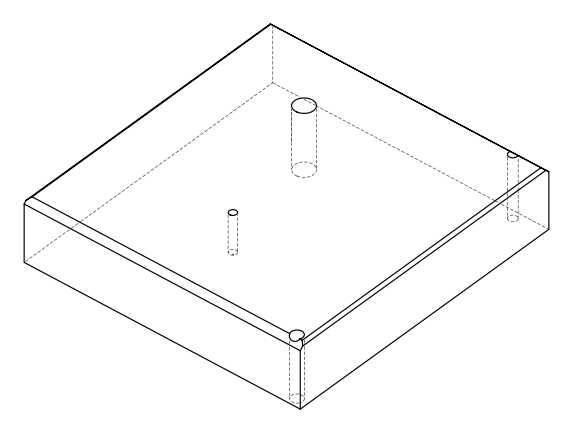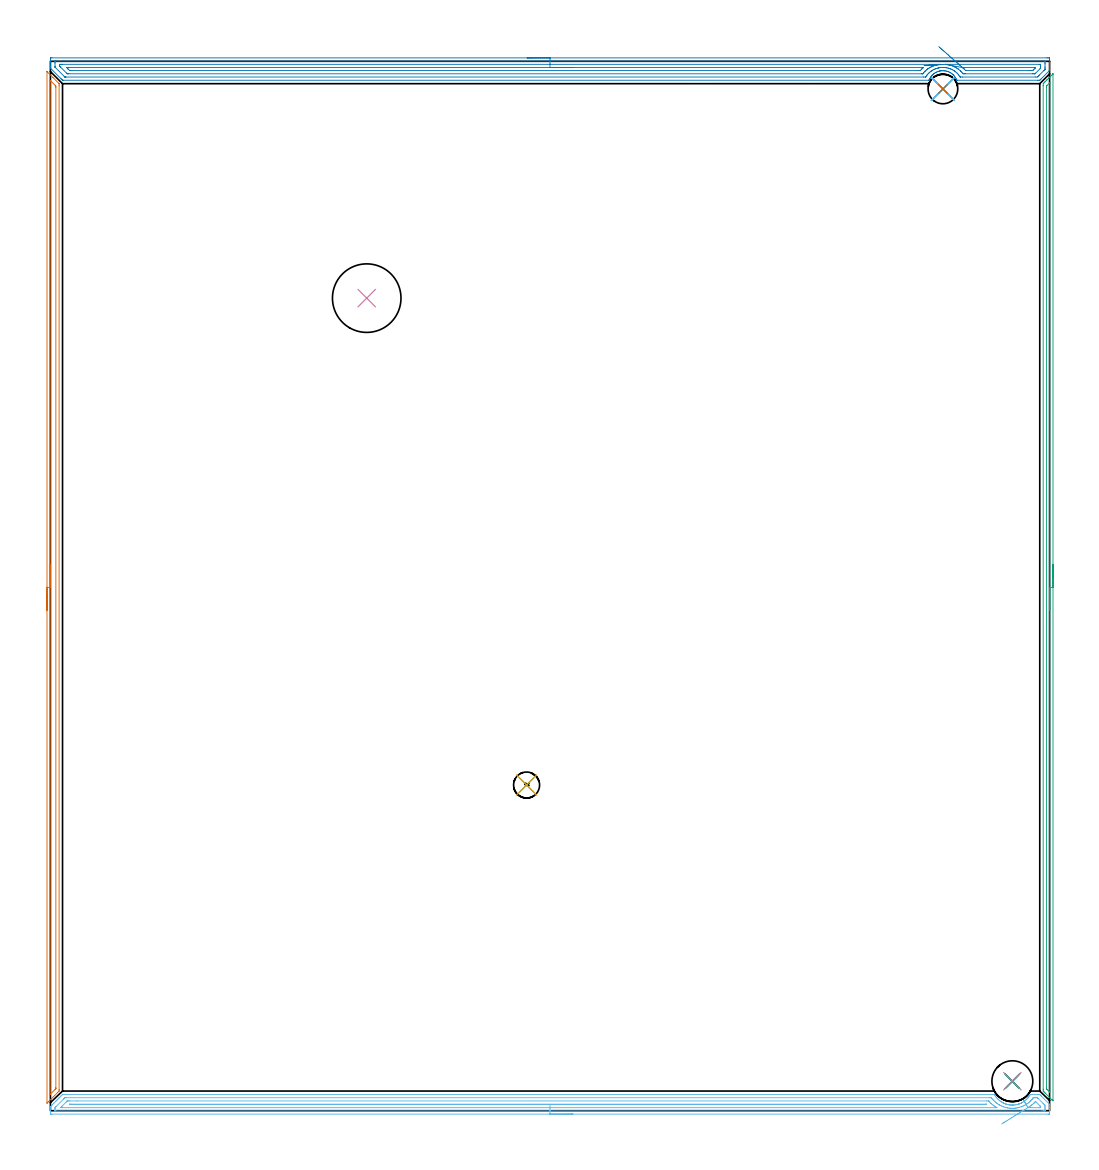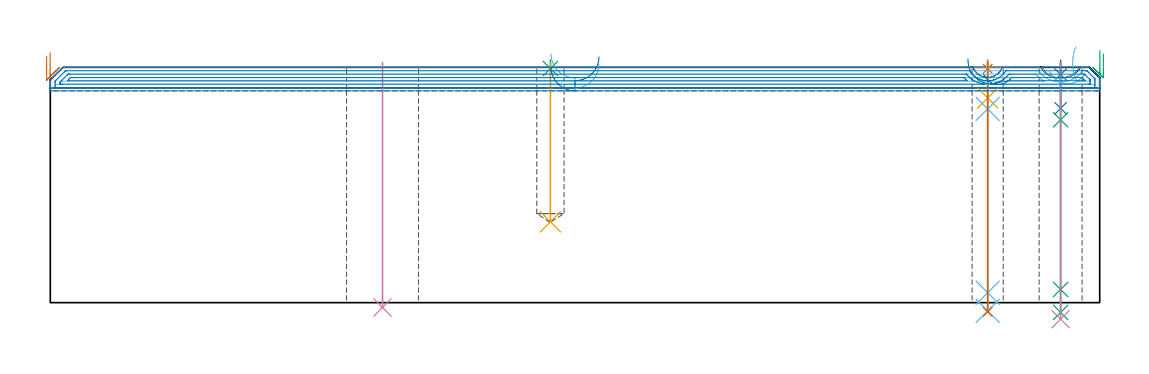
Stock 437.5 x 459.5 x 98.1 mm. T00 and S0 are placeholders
(PLAN: 15 operations, 9 tool changes, 45.6 min)
(1 SPOT_DRILL | STEP1HOLE_1 | NXT0321_9005460120000 | 0.03 min | 5 mm3)
(2 SPOT_DRILL_1 | STEP1HOLE_2 | NXT0321_9005460120000 | 0.05 min | 181 mm3)
(3 SPOT_DRILL_2 | STEP1POCKET | NXT0321_9005460120000 | 0.03 min | 2 mm3)
(4 INDEXABLE_INSERT_DRILL_THROUGH_HOLE_FROM_SOLID | STEP1HOLE | NXT0302_031 | 0.41 min | 69276 mm3)
(5 DRILL_BLIND_HOLE_INTO_CENTER | STEP1HOLE_1 | NXT0301_056 | 0.06 min | 661 mm3)
(6 GUN_DRILL_THROUGH_HOLE | STEP1HOLE_1 | UGT0307_005 | 0.48 min | 4634 mm3)
(7 DRILL_TO_ENLARGE_THROUGH_HOLE | STEP1HOLE_1 | NXT0301_101 | 0.42 min | 7674 mm3)
(8 DRILL_BLIND_HOLE_INTO_CENTER_1 | STEP1HOLE_2 | UGT0301_225 | 0.08 min | 1340 mm3)
(9 GUN_DRILL_THROUGH_HOLE_1 | STEP1HOLE_2 | UGT0307_008 | 0.52 min | 7876 mm3)
(10 DRILL_TO_ENLARGE_THROUGH_HOLE_1 | STEP1HOLE_2 | UGT0301_249 | 0.43 min | 15237 mm3)
(11 DRILL_BLIND_HOLE_INTO_CENTER_2 | STEP1POCKET | UGT0301_225 | 0.27 min | 6315 mm3)
(12 AREA_MILL | FG_CHAMFER_SURFACE | UGT0205_001 | 14 min | 16083 mm3)
(13 AREA_MILL_1 | FG_CHAMFER_SURFACE_1 | UGT0205_001 | 7.34 min | 6340 mm3)
(14 AREA_MILL_2 | FG_CHAMFER_SURFACE_2 | UGT0205_001 | 14.22 min | 20887 mm3)
(15 AREA_MILL_3 | FG_CHAMFER_SURFACE_3 | UGT0205_001 | 7.3 min | 4062 mm3)
(TOOL NXT0321_9005460120000 | NC Spot Drill, 142deg, 12mm, Carbide, Uncoated | D12 PA142 FL30 Z2)
(TOOL NXT0302_031 | Index. Insert Drill 30mm [880-D3000L32-05] | D30 PA176 FL150 Z2)
(TOOL NXT0301_056 | Carbide Drill 8.5mm [860.1-0850-026A1-MM 2214] | D8.5 PA140 FL47 Z2)
(TOOL UGT0307_005 | Gun Drill 8.3 mm | D8.3 PA130 FL24 Z1)
(TOOL NXT0301_101 | Carbide Drill 13mm [860.1-1300-104A1-MM 2214] | D13 PA140 FL123 Z2)
(TOOL UGT0301_225 | Twist Drill 11.4 mm | D11.4 PA118 FL92 Z2)
(TOOL UGT0307_008 | Gun Drill 11 mm | D11 PA130 FL24 Z1)
(TOOL UGT0301_249 | Twist Drill 17.9 mm | D17.9 PA118 FL130 Z2)
(TOOL UGT0205_001 | Chamfer Mill 20 x 3 x 45 deg. | D20 FL50 Z2)
(OP 1 SPOT_DRILL)
G17 G21 G94 G90
T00 M6
G54
G17 G0 G90 X390.8 Y447.4 S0 M3
G43 Z108.1 H0
G94 G81 G98 Z97.54 F250. R101.1
G80
M5
M2
(OP 2 SPOT_DRILL_1)
G17 G21 G94 G90
T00 M6
G54
G17 G0 G90 X421.2 Y12.9 S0 M3
G43 Z108.1 H0
G94 G81 G98 Z95.1 F250. R101.1
G80
M5
M2
(OP 3 SPOT_DRILL_2)
G17 G21 G94 G90
T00 M6
G54
G17 G0 G90 X208.5 Y142.6 S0 M3
G43 Z108.1 H0
G94 G81 G98 Z97.609 F250. R101.1
G80
M5
M2
(OP 4 INDEXABLE_INSERT_DRILL_THROUGH_HOLE_FROM_SOLID)
G17 G21 G94 G90
T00 M6
G54
G17 G0 G90 X138.5 Y355.8 S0 M3
G43 Z108.1 H1
G94 G81 G98 Z-2.024 F250. R100.1
G80
M5
M2
(OP 5 DRILL_BLIND_HOLE_INTO_CENTER)
G17 G21 G94 G90
T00 M6
G54
G17 G0 G90 X390.8 Y447.4 S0 M3
G43 Z108.1 H1
G94 G81 G98 Z85.35 F250. R100.1
G80
M5
M2
(OP 6 GUN_DRILL_THROUGH_HOLE)
G17 G21 G94 G90
T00 M6
G54
G17 G0 G90 X390.8 Y447.4 M8
G43 Z108.1 H0
Z95.148
S716 M3
G94 G1 Z80.775 F125. M26
G4 X.084
Z4.15 F250.
G4 X.084
Z-3.435 F125.
G4 X.084
M5
M9
G0 Z95.148
Z108.1
M2
(OP 7 DRILL_TO_ENLARGE_THROUGH_HOLE)
G17 G21 G94 G90
T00 M6
G54
G17 G0 G90 X390.8 Y447.4 S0 M3
G43 Z108.1 H1
G94 G73 G98 Z-3.866 F250. Q12.746 R100.1
G80
M5
M2
(OP 8 DRILL_BLIND_HOLE_INTO_CENTER_1)
G17 G21 G94 G90
T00 M6
G54
G17 G0 G90 X421.2 Y12.9 S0 M3
G43 Z108.1 H0
G94 G81 G98 Z81. F250. R100.1
G80
M5
M2
(OP 9 GUN_DRILL_THROUGH_HOLE_1)
G17 G21 G94 G90
T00 M6
G54
G17 G0 G90 X421.2 Y12.9 M8
G43 Z108.1 H0
Z95.716
S716 M3
G94 G1 Z76.24 F125. M26
G4 X.084
Z5.5 F250.
G4 X.084
Z-4.065 F125.
G4 X.084
M5
M9
G0 Z95.716
Z108.1
M2
(OP 10 DRILL_TO_ENLARGE_THROUGH_HOLE_1)
G17 G21 G94 G90
T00 M6
G54
G17 G0 G90 X421.2 Y12.9 S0 M3
G43 Z108.1 H0
G94 G73 G98 Z-6.878 F250. Q17.496 R100.1
G80
M5
M2
(OP 11 DRILL_BLIND_HOLE_INTO_CENTER_2)
G17 G21 G94 G90
T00 M6
G54
G17 G0 G90 X208.5 Y142.6 S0 M3
G43 Z108.1 H0
G94 G81 G98 Z33.7 F250. R100.1
G80
M5
M2
(OP 12 AREA_MILL)
G17 G21 G94 G90
T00 M6
G54
G17 G0 G90 X228.75 Y-1.5 S1061 M3
G43 Z108.1 H0
Z99.5
G94 G1 X228.712 Z98.628 F250.
X228.598 Z97.764
X228.409 Z96.912
X228.147 Z96.08
X227.813 Z95.274
X227.41 Z94.5
X226.942 Z93.764
X226.41 Z93.072
X225.821 Z92.429
X225.178 Z91.84
X224.486 Z91.309
X223.75 Z90.84
X222.976 Z90.437
X222.17 Z90.103
X221.338 Z89.841
X220.486 Z89.652
X219.622 Z89.538
X218.75 Z89.5
X0.626
X0.26 Y-1.496 Z89.501
X0.01 Y-1.492 Z89.503
X0. Y-1.138 Z89.857
Y-0.614 Z90.383
Y-0.263 Z90.733
Y0.261 Z91.257
Y0.612 Z91.607
Y1.398 Z92.397
Y1.443 Z92.441
X0.001 Y1.791 Z92.788
X0.03 Y1.832 Z92.829
X0.386 Y2.186 Z93.186
X0.561 Y2.363 Z93.359
X0.626 Y2.427 Z93.426
X0.836 Y2.636 Z93.636
X1.52 Y3.321 Z94.32
X2.312 Y4.113 Z95.111
X2.414 Y4.216 Z95.212
X2.748 Y4.548 Z95.548
X2.961 Y4.761 Z95.761
X3.477 Y5.279 Z96.274
X3.755 Y5.555 Z96.555
X3.771 Y5.571 Z96.571
X4.352 Y6.154 Z97.15
X4.649 Y6.449 Z97.449
X5.134 Y6.933 Z97.933
X5.305 Y7.098 Z98.088
X5.99 Y7.1 Z98.1
X413.184
X413.344 Y7.097 Z98.089
X413.396 Y7.021 Z98.015
X413.546 Y6.767 Z97.766
X414.008 Y6.088 Z97.087
X414.217 Y5.81 Z96.81
X414.44 Y5.539 Z96.539
X414.759 Y5.194 Z96.193
X415.041 Y4.915 Z95.915
X415.127 Y4.836 Z95.836
X415.334 Y4.647 Z95.646
X415.758 Y4.3 Z95.3
X415.99 Y4.128 Z95.127
X416.227 Y3.963 Z94.962
X416.313 Y3.911 Z94.909
X416.67 Y3.691 Z94.69
X417.138 Y3.428 Z94.428
X417.181 Y3.407 Z94.406
X417.207 Y3.395 Z94.394
X417.595 Y3.218 Z94.215
X418.014 Y3.045 Z94.041
X418.101 Y3.016 Z94.01
X418.293 Y2.946 Z93.945
X418.36 Y2.922 Z93.922
X418.459 Y2.889 Z93.885
X418.548 Y2.865 Z93.857
X418.765 Y2.8 Z93.793
X418.908 Y2.756 Z93.753
X419.353 Y2.65 Z93.648
X419.587 Y2.607 Z93.603
X419.801 Y2.567 Z93.563
X419.889 Y2.554 Z93.549
X420.147 Y2.514 Z93.511
X420.421 Y2.489 Z93.486
X420.695 Y2.47 Z93.467
X421.03 Y2.454 Z93.451
X421.137 Y2.459 Z93.447
X421.174
X421.295 Z93.448
X421.421 Y2.458 Z93.451
X421.588 Y2.464 Z93.461
X421.651 Y2.468 Z93.466
X422.253 Y2.513 Z93.511
X422.482 Y2.548 Z93.545
X422.93 Y2.628 Z93.625
X423.376 Y2.728 Z93.723
X423.824 Y2.854 Z93.847
X423.911 Y2.883 Z93.876
X424.108 Y2.946 Z93.945
X424.162 Y2.963 Z93.963
X424.269 Y3. Z93.997
X424.358 Y3.037 Z94.032
X424.718 Y3.179 Z94.178
X425.163 Y3.379 Z94.377
X425.219 Y3.408 Z94.405
X425.252 Y3.426 Z94.423
X425.641 Y3.639 Z94.639
X425.684 Y3.666 Z94.665
X426.056 Y3.891 Z94.891
X426.367 Y4.109 Z95.109
X426.639 Y4.3 Z95.299
X426.95 Y4.548 Z95.547
X427.04 Y4.629 Z95.628
X427.302 Y4.864 Z95.863
X427.642 Y5.194 Z96.194
X427.857 Y5.425 Z96.421
X427.934 Y5.516 Z96.514
X428.126 Y5.743 Z96.743
X428.393 Y6.087 Z97.087
X428.737 Y6.578 Z97.578
X428.832 Y6.738 Z97.738
X428.964 Y6.953 Z97.95
X429.056 Y7.098 Z98.087
X429.722 Y7.1 Z98.1
X432.404
X433.202 Y7.094 Z98.092
X433.298 Y7.002 Z98.
X433.562 Y6.738 Z97.738
X433.854 Y6.446 Z97.446
X437.064 Y3.238 Z94.235
X437.172 Y3.13 Z94.127
X437.5 Y2.8 Z93.799
Y1.487 Z92.482
Y0.261 Z91.258
Y-0.263 Z90.732
Y-0.876 Z90.119
X437.497 Y-1.138 Z89.858
X437.49 Y-1.492 Z89.504
X437.24 Y-1.497 Z89.501
X436.874 Y-1.5 Z89.5
X218.75
Y-0.086 Z90.914
X2.414 Y-0.085 Z90.915
X2.232 Y-0.084 Z90.916
X2.059 Y-0.081 Z90.919
X2.021 Y-0.079 Z90.921
X2.01 Y-0.061 Z90.939
X2.007 Y-0.028 Z90.972
X2.001 Y0.141 Z91.141
Y0.612 Z91.612
X2.003 Y1.015 Z92.015
X2.01 Y1.252 Z92.252
X2.025 Y1.364 Z92.364
X2.142 Y1.487 Z92.487
X2.275 Y1.624 Z92.624
X2.414 Y1.765 Z92.765
X5.812 Y5.162 Z96.162
X5.99 Y5.338 Z96.338
X6.26 Y5.599 Z96.599
X6.354 Y5.679 Z96.679
X7.065 Y5.686 Z96.686
X411.13 Y5.685 Z96.685
X411.843 Y5.681 Z96.681
X412.031 Y5.679 Z96.679
X412.088 Y5.632 Z96.632
X412.137 Y5.575 Z96.575
X412.591 Y4.988 Z95.988
X412.737 Y4.809 Z95.809
X413.077 Y4.441 Z95.441
X413.406 Y4.113 Z95.113
X413.631 Y3.903 Z94.903
X413.994 Y3.591 Z94.591
X414.434 Y3.238 Z94.238
X414.525 Y3.168 Z94.168
X414.784 Y2.984 Z93.984
X415.419 Y2.592 Z93.592
X415.509 Y2.54 Z93.54
X415.834 Y2.363 Z93.363
X416.313 Y2.127 Z93.127
X416.754 Y1.931 Z92.931
X417.207 Y1.754 Z92.754
X417.322 Y1.714 Z92.714
X418.011 Y1.487 Z92.487
X418.101 Y1.461 Z92.461
X418.139 Y1.45 Z92.45
X418.631 Y1.336 Z92.336
X418.995 Y1.26 Z92.26
X419.282 Y1.206 Z92.206
X419.889 Y1.117 Z92.117
X420.303 Y1.082 Z92.082
X420.783 Y1.054 Z92.054
X421.234 Y1.046 Z92.046
X421.676 Y1.056 Z92.056
X422.088 Y1.085 Z92.085
X422.57 Y1.123 Z92.123
X422.895 Y1.17 Z92.17
X423.464 Y1.271 Z92.271
X423.646 Y1.31 Z92.31
X423.965 Y1.382 Z92.382
X424.386 Y1.487 Z92.487
X425.039 Y1.696 Z92.696
X425.13 Y1.727 Z92.727
X425.252 Y1.773 Z92.773
X425.678 Y1.946 Z92.946
X426.146 Y2.151 Z93.151
X426.292 Y2.219 Z93.219
X426.569 Y2.363 Z93.363
X426.869 Y2.53 Z93.53
X427.04 Y2.63 Z93.63
X427.42 Y2.866 Z93.866
X427.934 Y3.217 Z94.217
X427.947 Y3.225 Z94.225
X427.963 Y3.238 Z94.238
X428.442 Y3.616 Z94.616
X428.828 Y3.952 Z94.952
X428.913 Y4.03 Z95.03
X428.998 Y4.113 Z95.113
X429.354 Y4.473 Z95.473
X429.722 Y4.877 Z95.877
X429.774 Y4.937 Z95.937
X429.814 Y4.988 Z95.988
X430.161 Y5.433 Z96.433
X430.302 Y5.613 Z96.613
X430.355 Y5.679 Z96.679
X430.438 Y5.681 Z96.681
X430.616 Y5.684 Z96.684
X430.797 Y5.685 Z96.685
X431.51 Y5.686 Z96.686
X431.691
X432.047 Y5.683 Z96.683
X432.135 Y5.681 Z96.681
X432.154 Y5.679 Z96.679
X432.181 Y5.657 Z96.657
X432.243 Y5.602 Z96.602
X432.404 Y5.446 Z96.446
X434.612 Y3.238 Z94.238
X435.086 Y2.762 Z93.762
X435.478 Y2.363 Z93.363
X435.493 Y1.963 Z92.963
X435.498 Y1.487 Z92.487
X435.5 Y1.082 Z92.082
Y0.612 Z91.612
X435.499 Y0.208 Z91.208
X435.495 Y0.072 Z91.072
X435.49 Y-0.036 Z90.964
X435.478 Y-0.079 Z90.921
X435.442 Y-0.08 Z90.92
X435.086 Y-0.084 Z90.916
X434.905 Y-0.085 Z90.915
X434.192 Y-0.086 Z90.914
X218.75
Y1.328 Z92.328
X5.096 Y1.329 Z92.329
X4.934 Y1.331 Z92.331
X4.61 Y1.336 Z92.336
X4.455 Y1.345 Z92.345
X4.508 Y1.402 Z92.402
X4.589 Y1.487 Z92.487
X4.839 Y1.739 Z92.739
X5.096 Y1.997 Z92.997
X6.884 Y3.785 Z94.785
X7.05 Y3.95 Z94.95
X7.214 Y4.113 Z95.113
X7.328 Y4.221 Z95.221
X7.369 Y4.258 Z95.258
X7.454 Y4.265 Z95.265
X7.618 Y4.269 Z95.269
X7.778 Y4.271 Z95.271
X8.51 Y4.272 Z95.272
X11.645
X410.055 Y4.271 Z95.271
X410.789 Y4.27 Z95.27
X410.826 Y4.267 Z95.267
X410.842 Y4.265 Z95.265
X410.88 Y4.228 Z95.228
X410.949 Y4.157 Z95.157
X411.275 Y3.794 Z94.794
X411.824 Y3.238 Z94.238
X411.843 Y3.219 Z94.219
X412.135 Y2.952 Z93.952
X412.737 Y2.457 Z93.457
X412.86 Y2.363 Z93.363
X413.303 Y2.04 Z93.04
X413.631 Y1.825 Z92.825
X414.169 Y1.487 Z92.487
X414.307 Y1.403 Z92.403
X414.41 Y1.339 Z92.339
X414.413 Y1.336 Z92.336
X414.373 Y1.333 Z92.333
X414.28 Y1.331 Z92.331
X413.956 Y1.329 Z92.329
X413.793 Y1.328 Z92.328
X218.75
Y2.743 Z93.743
X8.672
X8.613 Y2.744 Z93.744
X8.496 Y2.747 Z93.747
X8.315 Y2.754 Z93.754
X8.356 Y2.796 Z93.796
X8.407 Y2.846 Z93.846
X8.497 Y2.853 Z93.853
X8.555 Y2.855 Z93.855
X8.672 Y2.857 Z93.857
X409.55
X409.667 Y2.855 Z93.855
X409.724 Y2.852 Z93.852
X409.756 Y2.849 Z93.849
X409.771 Y2.838 Z93.838
X409.814 Y2.799 Z93.799
X409.843 Y2.77 Z93.77
X409.856 Y2.752 Z93.752
X409.857 Y2.75 Z93.75
X409.841 Y2.748 Z93.748
X409.725 Y2.744 Z93.744
X409.667 Y2.743 Z93.743
X218.75
X217.878 Z93.781
X217.014 Z93.895
X216.162 Z94.083
X215.33 Z94.346
X214.524 Z94.68
X213.75 Z95.082
X213.014 Z95.551
X212.322 Z96.082
X211.679 Z96.672
X211.09 Z97.315
X210.558 Z98.007
X210.09 Z98.743
X209.687 Z99.517
X209.353 Z100.322
X209.091 Z101.155
X208.902 Z102.006
X208.788 Z102.871
X208.75 Z103.743
G0 Z108.1
X416.581 Y-5.775
Z96.537
G1 X416.956 Y-5.542 Z95.784
X417.384 Y-5.275 Z95.073
X417.864 Y-4.976 Z94.409
X418.391 Y-4.648 Z93.796
X418.961 Y-4.292 Z93.239
X419.57 Y-3.913 Z92.744
X420.214 Y-3.512 Z92.312
X420.887 Y-3.092 Z91.949
X421.584 Y-2.658 Z91.656
X422.301 Y-2.211 Z91.435
X423.031 Y-1.756 Z91.29
X423.769 Y-1.296 Z91.219
X424.509 Y-0.835 Z91.225
X425.246 Y-0.376 Z91.307
X425.975 Y0.078 Z91.464
X426.688 Y0.523 Z91.695
X427.383 Y0.956 Z91.999
X428.052 Y1.373 Z92.373
X428.236 Y1.487 Z92.487
X428.597 Y1.714 Z92.714
X428.828 Y1.861 Z92.861
X429.127 Y2.07 Z93.07
X429.538 Y2.363 Z93.363
X429.642 Y2.441 Z93.441
X429.722 Y2.504 Z93.504
X430.126 Y2.842 Z93.842
X430.574 Y3.238 Z94.238
X430.595 Y3.258 Z94.258
X430.616 Y3.277 Z94.277
X431.033 Y3.704 Z94.704
X431.189 Y3.866 Z94.866
X431.321 Y4.003 Z95.003
X431.355 Y4.034 Z95.034
X431.409 Y3.984 Z94.984
X431.51 Y3.889 Z94.889
X433.038 Y2.363 Z93.363
X433.298 Y2.101 Z93.101
X433.448 Y1.944 Z92.944
X433.483 Y1.906 Z92.906
X433.49 Y1.817 Z92.817
X433.495 Y1.685 Z92.685
X433.496 Y1.487 Z92.487
X433.493 Y1.389 Z92.389
X433.49 Y1.344 Z92.344
X433.454 Y1.334 Z92.334
X433.298 Y1.331 Z92.331
X433.137 Y1.33 Z92.33
X428.99 Y1.329 Z92.329
X428.828
X428.092 Y1.333 Z92.333
X428.074 Y1.335 Z92.335
X428.052 Y1.373 Z92.373
X427.722 Y1.918 Z92.968
X427.421 Y2.417 Z93.617
X427.15 Y2.866 Z94.314
X426.911 Y3.261 Z95.055
X426.707 Y3.599 Z95.833
X426.538 Y3.878 Z96.642
X426.407 Y4.096 Z97.476
X426.314 Y4.25 Z98.33
X426.259 Y4.34 Z99.196
X426.244 Y4.366 Z100.068
X426.268 Y4.326 Z100.939
X426.331 Y4.221 Z101.803
X426.433 Y4.052 Z102.652
X426.573 Y3.821 Z103.482
X426.75 Y3.528 Z104.284
X426.962 Y3.177 Z105.054
X427.208 Y2.769 Z105.785
X427.486 Y2.309 Z106.472
G0 Z108.1
M5
M2
(OP 13 AREA_MILL_1)
G17 G21 G94 G90
T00 M6
G54
G17 G0 G90 X-1.5 Y219.15 S1061 M3
G43 Z108.1 H0
Z102.8
G94 G1 Y219.188 Z101.928 F250.
Y219.302 Z101.064
Y219.491 Z100.212
Y219.753 Z99.38
Y220.087 Z98.574
Y220.49 Z97.8
Y220.958 Z97.064
Y221.489 Z96.372
Y222.079 Z95.729
Y222.722 Z95.14
Y223.414 Z94.609
Y224.15 Z94.14
Y224.924 Z93.737
Y225.73 Z93.403
Y226.562 Z93.141
Y227.413 Z92.952
Y228.278 Z92.838
Y229.15 Z92.8
X-1.499 Y454.976
X-1.497 Y454.986 Z92.803
X-1.493 Y454.987 Z92.806
X-1.473 Y454.972 Z92.826
X1.15 Y452.351 Z95.448
X3.793 Y449.707 Z98.092
X3.795 Y449.704 Z98.094
X3.798 Y449.693 Z98.095
X3.8 Y449.013 Z98.1
Y9.286
X3.798 Y8.607 Z98.095
X3.795 Y8.596 Z98.094
X3.146 Y7.945 Z97.445
X1.806 Y6.605 Z96.104
X1.358 Y6.158 Z95.658
X0.322 Y5.121 Z94.62
X0.122 Y4.921 Z94.419
X0.019 Y4.817 Z94.316
X-0.535 Y4.264 Z93.764
X-0.759 Y4.039 Z93.538
X-0.875 Y3.924 Z93.422
X-1.323 Y3.477 Z92.976
X-1.493 Y3.316 Z92.806
X-1.499 Y3.313 Z92.8
X-1.5 Y229.15
X-0.086 Z94.214
Y450.714
X-0.079 Y451.116 Z94.221
X-0.06 Y451.101 Z94.24
X-0.021 Y451.068 Z94.279
X0.015 Y451.034 Z94.315
X2.036 Y449.014 Z96.336
X2.187 Y448.859 Z96.487
X2.307 Y448.733 Z96.607
X2.379 Y448.656 Z96.679
X2.386 Y448.12 Z96.686
X2.385 Y10.18 Z96.685
X2.381 Y9.777 Z96.681
X2.379 Y9.677 Z96.679
X2.373 Y9.635 Z96.673
X2.348 Y9.607 Z96.648
X2.254 Y9.507 Z96.554
X2.036 Y9.286 Z96.336
X0.037 Y7.287 Z94.337
X-0.056 Y7.196 Z94.244
X-0.074 Y7.18 Z94.226
X-0.079 Y7.179 Z94.221
X-0.081 Y7.181 Z94.219
X-0.083 Y7.225 Z94.217
X-0.085 Y7.411 Z94.215
X-0.086 Y7.499 Z94.214
Y229.15
Y230.021 Z94.252
Y230.886 Z94.366
Y231.738 Z94.555
Y232.57 Z94.817
Y233.376 Z95.151
Y234.15 Z95.554
Y234.886 Z96.023
Y235.578 Z96.554
Y236.221 Z97.143
Y236.81 Z97.786
Y237.341 Z98.478
Y237.81 Z99.214
Y238.213 Z99.988
Y238.547 Z100.794
Y238.809 Z101.626
Y238.998 Z102.478
Y239.112 Z103.343
Y239.15 Z104.214
G0 Z108.1
M5
M2
(OP 14 AREA_MILL_2)
G17 G21 G94 G90
T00 M6
G54
G17 G0 G90 X208.75 Y461. S1061 M3
G43 Z108.1 H0
Z98.3
G94 G1 X208.788 Z97.429 F250.
X208.902 Z96.564
X209.091 Z95.712
X209.353 Z94.88
X209.687 Z94.074
X210.09 Z93.3
X210.558 Z92.564
X211.09 Z91.872
X211.679 Z91.229
X212.322 Z90.64
X213.014 Z90.109
X213.75 Z89.64
X214.524 Z89.237
X215.33 Z88.903
X216.162 Z88.641
X217.013 Z88.452
X217.878 Z88.338
X218.75 Z88.3
X436.386
X436.874 Y460.999 Z88.301
X437.356 Y460.995 Z88.303
X437.491 Y460.991 Z88.305
X437.5 Y460.518 Z88.778
Y458.751 Z90.544
Y457.338 Z91.958
Y456.984 Z92.312
Y456.274 Z93.026
Y456.013 Z93.287
X437.499 Y455.568 Z93.723
X437.49 Y455.498 Z93.793
X437.424 Y455.421 Z93.872
X437.355 Y455.354 Z93.943
X437.321 Y455.319 Z93.978
X433.682 Y451.682 Z97.617
X433.298 Y451.298 Z97.999
X433.201 Y451.206 Z98.091
X432.404 Y451.2 Z98.1
X397.093
X396.887 Y451.203 Z98.089
X396.877 Y451.219 Z98.073
X396.808 Y451.366 Z97.93
X396.706 Y451.606 Z97.694
X396.529 Y451.964 Z97.334
X396.246 Y452.426 Z96.873
X395.957 Y452.843 Z96.456
X395.675 Y453.194 Z96.104
X395.42 Y453.463 Z95.836
X395.305 Y453.573 Z95.725
X395.151 Y453.721 Z95.577
X394.782 Y454.028 Z95.269
X394.357 Y454.327 Z94.97
X393.919 Y454.599 Z94.699
X393.888 Y454.615 Z94.682
X393.429 Y454.832 Z94.467
X393.026 Y454.995 Z94.302
X392.994 Y455.008 Z94.29
X392.55 Y455.149 Z94.149
X392.101 Y455.258 Z94.038
X391.655 Y455.334 Z93.965
X391.383 Y455.363 Z93.936
X391.344 Y455.367 Z93.931
X391.317 Y455.369 Z93.927
X391.282 Y455.373 Z93.923
X391.207 Y455.381 Z93.916
X391.194 Y455.382 Z93.915
X390.984 Y455.392 Z93.902
X390.843 Y455.391 Z93.899
X390.649 Y455.394
X390.577 Y455.39 Z93.904
X390.449 Y455.381 Z93.911
X390.431 Y455.38 Z93.912
X390.371 Y455.379 Z93.921
X390.314 Y455.375 Z93.924
X389.866 Y455.322 Z93.975
X389.494 Y455.253 Z94.04
X389.42 Y455.241 Z94.056
X389.216 Y455.189 Z94.109
X389.047 Y455.144 Z94.151
X388.971 Y455.126 Z94.171
X388.527 Y454.981 Z94.318
X388.1 Y454.801 Z94.496
X387.681 Y454.599 Z94.699
X387.633 Y454.573 Z94.726
X387.381 Y454.413 Z94.887
X387.179 Y454.285 Z95.015
X386.74 Y453.968 Z95.33
X386.65 Y453.891 Z95.405
X386.448 Y453.721 Z95.577
X386.139 Y453.419 Z95.88
X385.846 Y453.102 Z96.195
X385.772 Y453.007 Z96.288
X385.641 Y452.842 Z96.455
X385.471 Y452.597 Z96.703
X385.343 Y452.41 Z96.89
X385.288 Y452.319 Z96.981
X385.171 Y452.124 Z97.172
X385.074 Y451.964 Z97.334
X385.024 Y451.87 Z97.428
X384.952 Y451.733 Z97.565
X384.822 Y451.444 Z97.854
X384.767 Y451.311 Z97.984
X384.721 Y451.213 Z98.079
X384.714 Y451.203 Z98.088
X384.579 Y451.2 Z98.1
X5.543
X5.305 Y451.204 Z98.09
X5.28 Y451.224 Z98.072
X5.189 Y451.309 Z97.987
X5.096 Y451.403 Z97.895
X4.981 Y451.518 Z97.78
X4.816 Y451.682 Z97.613
X4.649 Y451.85 Z97.448
X0. Y456.5 Z92.8
Y457.158 Z92.142
Y457.867 Z91.428
Y459.106 Z90.191
Y459.634 Z89.66
Y460.254 Z89.042
X0.003 Y460.518 Z88.777
X0.009 Y460.991 Z88.305
X0.144 Y460.994 Z88.303
X0.626 Y461. Z88.3
X218.75
Y459.586 Z89.714
X435.136 Y459.585 Z89.715
X435.478 Y459.579 Z89.721
X435.49 Y459.468 Z89.832
X435.497 Y459.228 Z90.072
X435.499 Y458.751 Z90.549
X435.5 Y458.341 Z90.959
Y456.984 Z92.316
Y456.574 Z92.726
X435.495 Y456.1 Z93.2
X435.492 Y455.998 Z93.302
X435.488 Y455.949 Z93.351
X435.458 Y455.916 Z93.384
X435.368 Y455.821 Z93.479
X435.086 Y455.535 Z93.765
X434.925 Y455.375 Z93.925
X432.999 Y453.449 Z95.851
X432.703 Y453.153 Z96.147
X432.404 Y452.857 Z96.443
X432.253 Y452.714 Z96.586
X432.139 Y452.621 Z96.679
X431.46 Y452.614 Z96.686
X399.278
X398.434 Y452.62 Z96.68
X398.377 Y452.621 Z96.679
X398.267 Y452.704 Z96.596
X398.199 Y452.797 Z96.503
X397.753 Y453.449 Z95.851
X397.54 Y453.725 Z95.575
X397.255 Y454.056 Z95.244
X396.987 Y454.333 Z94.967
X396.646 Y454.651 Z94.649
X396.334 Y454.911 Z94.389
X395.921 Y455.216 Z94.084
X395.752 Y455.333 Z93.967
X395.409 Y455.555 Z93.745
X395.012 Y455.778 Z93.522
X394.858 Y455.851 Z93.449
X394.308 Y456.1 Z93.2
X393.964 Y456.238 Z93.062
X393.745 Y456.317 Z92.983
X393.337 Y456.442 Z92.858
X393.07 Y456.512 Z92.788
X392.53 Y456.634 Z92.666
X392.176 Y456.694 Z92.606
X391.493 Y456.775 Z92.525
X391.282 Y456.79 Z92.51
X390.57 Y456.804 Z92.496
X390.453
X390.43 Y456.803 Z92.497
X390.388 Y456.8 Z92.5
X390.047 Y456.77 Z92.53
X389.744 Y456.737 Z92.563
X389.494 Y456.706 Z92.594
X388.974 Y456.614 Z92.686
X388.804 Y456.581 Z92.719
X388.6 Y456.53 Z92.77
X388.256 Y456.441 Z92.859
X387.706 Y456.264 Z93.036
X387.584 Y456.221 Z93.079
X387.281 Y456.1 Z93.2
X386.955 Y455.959 Z93.341
X386.897 Y455.932 Z93.368
X386.812 Y455.89 Z93.41
X386.366 Y455.658 Z93.642
X385.918 Y455.381 Z93.919
X385.819 Y455.315 Z93.985
X385.676 Y455.216 Z94.084
X385.302 Y454.942 Z94.358
X385.024 Y454.713 Z94.587
X384.822 Y454.533 Z94.767
X384.616 Y454.333 Z94.967
X384.379 Y454.088 Z95.212
X384.131 Y453.819 Z95.481
X383.966 Y453.612 Z95.688
X383.845 Y453.449 Z95.851
X383.596 Y453.094 Z96.206
X383.283 Y452.621 Z96.679
X383.237 Y452.618 Z96.682
X383.185 Y452.616 Z96.684
X382.343 Y452.614 Z96.686
X6.835
X6.413 Y452.618 Z96.682
X6.361 Y452.621 Z96.679
X6.338 Y452.624 Z96.676
X6.295 Y452.663 Z96.637
X6.158 Y452.795 Z96.505
X5.99 Y452.96 Z96.34
X2.19 Y456.761 Z92.539
X2.081 Y456.874 Z92.426
X2.03 Y456.932 Z92.368
X2.01 Y456.958 Z92.342
X2.008 Y456.984 Z92.316
X2.001 Y457.392 Z91.908
X2. Y458.751 Z90.549
X2.002 Y459.159 Z90.141
X2.01 Y459.569 Z89.731
X2.014 Y459.58 Z89.72
X2.02 Y459.582 Z89.718
X2.045 Y459.584 Z89.716
X2.098 Y459.585 Z89.715
X2.203 Y459.586 Z89.714
X218.75
Y458.171 Z91.129
X389.226
X389.494 Y458.17 Z91.13
X389.531 Y458.169 Z91.131
X389.582 Y458.164 Z91.136
X389.549 Y458.156 Z91.144
X389.522 Y458.151 Z91.149
X389.494 Y458.147 Z91.153
X389.248 Y458.111 Z91.189
X388.787 Y458.041 Z91.259
X388.6 Y458.01 Z91.29
X388.48 Y457.986 Z91.314
X387.928 Y457.867 Z91.433
X387.752 Y457.822 Z91.478
X387.706 Y457.809 Z91.491
X387.07 Y457.613 Z91.687
X386.812 Y457.529 Z91.771
X386.416 Y457.376 Z91.924
X385.918 Y457.164 Z92.136
X385.793 Y457.107 Z92.193
X385.538 Y456.984 Z92.316
X385.202 Y456.808 Z92.492
X385.024 Y456.708 Z92.592
X384.65 Y456.47 Z92.83
X384.131 Y456.126 Z93.174
X384.115 Y456.115 Z93.185
X384.095 Y456.1 Z93.2
X383.617 Y455.724 Z93.576
X383.237 Y455.4 Z93.9
X383.141 Y455.311 Z93.989
X383.046 Y455.216 Z94.084
X382.703 Y454.86 Z94.44
X382.343 Y454.463 Z94.837
X382.283 Y454.391 Z94.909
X382.236 Y454.333 Z94.967
X382.014 Y454.053 Z95.247
X381.991 Y454.035 Z95.265
X381.941 Y454.033 Z95.267
X381.859 Y454.03 Z95.27
X381.756 Y454.029 Z95.271
X381.449
X8.085
X7.778 Y454.03 Z95.27
X7.471 Y454.034 Z95.266
X7.387 Y454.035 Z95.265
X7.339 Y454.072 Z95.228
X7.247 Y454.159 Z95.141
X7.068 Y454.333 Z94.967
X4.417 Y456.984 Z92.316
X4.202 Y457.2 Z92.1
X4.042 Y457.369 Z91.931
X4.01 Y457.429 Z91.871
X4.005 Y457.534 Z91.766
X4.002 Y457.667 Z91.633
X4.001 Y457.867 Z91.433
X4.003 Y458.064 Z91.236
X4.01 Y458.133 Z91.167
X4.018 Y458.165 Z91.135
X4.049 Y458.166 Z91.134
X4.202 Y458.169 Z91.131
X4.789 Y458.171 Z91.129
X5.096
X218.75
Y456.757 Z92.543
X382.082 Y456.756 Z92.544
X382.165 Y456.754 Z92.546
X382.207 Y456.75 Z92.55
X382.184 Y456.728 Z92.572
X382.03 Y456.594 Z92.706
X381.931 Y456.507 Z92.793
X381.477 Y456.1 Z93.2
X381.462 Y456.087 Z93.213
X380.867 Y455.474 Z93.826
X380.84 Y455.45 Z93.85
X380.804 Y455.446 Z93.854
X380.721 Y455.444 Z93.856
X380.555 Y455.443 Z93.857
X380.326
X9.337
X8.672 Y455.447 Z93.853
X8.436 Y455.45 Z93.85
X7.778 Y456.071 Z93.229
X7.75 Y456.1 Z93.2
X7.12 Y456.75 Z92.55
X7.778 Y456.756 Z92.544
X8.007 Y456.757 Z92.543
X218.75
X219.622 Z92.581
X220.486 Z92.695
X221.338 Z92.883
X222.17 Z93.146
X222.976 Z93.48
X223.75 Z93.882
X224.486 Z94.351
X225.178 Z94.882
X225.821 Z95.472
X226.41 Z96.115
X226.941 Z96.807
X227.41 Z97.543
X227.813 Z98.317
X228.147 Z99.123
X228.409 Z99.955
X228.598 Z100.806
X228.712 Z101.671
X228.75 Z102.543
G0 Z108.1
X382.607 Y457.613
Z101.704
G1 X382.594 Y457.612 Z100.832
X382.657 Y457.616 Z99.962
X382.796 Y457.624 Z99.101
X383.008 Y457.636 Z98.255
X383.294 Y457.653 Z97.431
X383.65 Y457.674 Z96.634
X384.074 Y457.699 Z95.872
X384.563 Y457.728 Z95.15
X385.113 Y457.76 Z94.474
X385.719 Y457.796 Z93.848
X386.378 Y457.835 Z93.277
X387.083 Y457.876 Z92.766
X387.831 Y457.92 Z92.318
X388.615 Y457.966 Z91.938
X389.429 Y458.014 Z91.627
X390.266 Y458.063 Z91.389
X391.122 Y458.114 Z91.225
X391.988 Y458.165 Z91.135
X392.149 Y458.171 Z91.129
X432.99
X433.298 Y458.169 Z91.131
X433.4 Y458.168 Z91.132
X433.474 Y458.165 Z91.135
X433.49 Y458.067 Z91.233
X433.495 Y457.867 Z91.433
X433.499 Y457.668 Z91.632
X433.5 Y456.984 Z92.316
X433.499 Y456.784 Z92.516
X433.495 Y456.584 Z92.716
X433.49 Y456.451 Z92.849
X433.477 Y456.388 Z92.912
X433.45 Y456.358 Z92.942
X433.298 Y456.197 Z93.103
X431.432 Y454.333 Z94.967
X431.156 Y454.067 Z95.233
X431.104 Y454.035 Z95.265
X431.026 Y454.032 Z95.268
X430.922 Y454.03 Z95.27
X430.616 Y454.029 Z95.271
X430.03
X400.529
X400.222
X399.917 Y454.031 Z95.269
X399.612 Y454.035 Z95.265
X399.328 Y454.372 Z94.928
X398.93 Y454.828 Z94.472
X398.549 Y455.216 Z94.084
X398.434 Y455.325 Z93.975
X397.642 Y455.998 Z93.302
X397.54 Y456.074 Z93.226
X397.502 Y456.1 Z93.2
X396.993 Y456.445 Z92.855
X396.646 Y456.66 Z92.64
X396.061 Y456.984 Z92.316
X395.752 Y457.129 Z92.171
X395.479 Y457.253 Z92.047
X394.858 Y457.503 Z91.797
X394.071 Y457.762 Z91.538
X393.964 Y457.791 Z91.509
X393.667 Y457.867 Z91.433
X393.07 Y457.995 Z91.305
X392.91 Y458.025 Z91.275
X392.059 Y458.152 Z91.148
X391.988 Y458.165 Z91.135
X399.375 Y456.751 Z92.549
X399.376 Y456.752 Z92.548
X399.403 Y456.755 Z92.545
X399.462 Y456.757 Z92.543
X431.187
X431.273 Y456.756 Z92.544
X431.351 Y456.753 Z92.547
X431.389 Y456.75 Z92.55
X431.371 Y456.728 Z92.572
X431.232 Y456.582 Z92.718
X431.128 Y456.477 Z92.823
X430.684 Y456.033 Z93.267
X430.239 Y455.588 Z93.712
X430.165 Y455.515 Z93.785
X430.116 Y455.472 Z93.828
X430.09 Y455.451 Z93.849
X430.054 Y455.449 Z93.851
X429.722 Y455.444 Z93.856
X429.493 Y455.443 Z93.857
X428.828
X401.116
X400.885 Y455.444 Z93.856
X400.804 Y455.447 Z93.853
X400.768 Y455.449 Z93.851
X400.222 Y456.003 Z93.297
X400.119 Y456.1 Z93.2
X400.007 Y456.2 Z93.1
X399.503 Y456.638 Z92.662
X399.375 Y456.751 Z92.549
X398.815 Y457.246 Z92.1
X398.227 Y457.765 Z91.717
X397.617 Y458.305 Z91.404
X396.989 Y458.86 Z91.163
X396.347 Y459.427 Z90.997
X395.697 Y460.002 Z90.905
X395.043 Y460.579 Z90.89
X394.391 Y461.156 Z90.951
X393.746 Y461.726 Z91.087
X393.111 Y462.287 Z91.298
X392.493 Y462.833 Z91.581
X391.896 Y463.361 Z91.936
X391.324 Y463.866 Z92.359
X390.782 Y464.346 Z92.846
X390.274 Y464.795 Z93.395
X389.804 Y465.21 Z94.001
X389.375 Y465.59 Z94.659
X388.991 Y465.929 Z95.365
G0 Z108.1
M5
M2
(OP 15 AREA_MILL_3)
G17 G21 G94 G90
T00 M6
G54
G17 G0 G90 X439. Y239.15 S1061 M3
G43 Z108.1 H0
Z103.8
G94 G1 Y239.112 Z102.928 F250.
Y238.998 Z102.063
Y238.809 Z101.212
Y238.547 Z100.38
Y238.213 Z99.574
Y237.81 Z98.8
Y237.342 Z98.064
Y236.81 Z97.372
Y236.221 Z96.729
Y235.578 Z96.139
Y234.886 Z95.608
Y234.15 Z95.14
Y233.376 Z94.737
Y232.57 Z94.403
Y231.738 Z94.141
Y230.886 Z93.952
Y230.022 Z93.838
Y229.15 Z93.8
Y4.471
X438.993 Y4.319 Z93.806
X438.832 Y4.471 Z93.968
X438.606 Y4.694 Z94.194
X438.585 Y4.715 Z94.215
X435.701 Y7.598 Z97.097
X435.534 Y7.764 Z97.261
X435.373 Y7.926 Z97.425
X435.254 Y8.045 Z97.544
X435.095 Y8.203 Z97.7
X434.809 Y8.492 Z97.988
X434.705 Y8.598 Z98.091
X434.7 Y9.385 Z98.1
Y448.915
X434.705 Y449.702 Z98.091
X434.809 Y449.808 Z97.988
X435.095 Y450.098 Z97.7
X435.254 Y450.255 Z97.544
X435.373 Y450.374 Z97.425
X435.534 Y450.536 Z97.261
X436.056 Y451.057 Z96.743
X436.297 Y451.297 Z96.502
X436.411 Y451.413 Z96.385
X436.983 Y451.983 Z95.817
X437.19 Y452.191 Z95.608
X437.289 Y452.291 Z95.507
X437.488 Y452.489 Z95.311
X437.563 Y452.563 Z95.237
X438.166 Y453.168 Z94.63
X438.396 Y453.396 Z94.404
X438.907 Y453.908 Z93.891
X438.98 Y453.977 Z93.818
X438.995 Y453.983 Z93.803
X438.999 Y453.977 Z93.799
X439. Y229.15 Z93.8
X437.586 Z95.214
X437.585 Y8.492 Z95.215
X437.583 Y8.252 Z95.217
X437.58 Y8.194 Z95.22
X437.579 Y8.183 Z95.221
X437.562 Y8.197 Z95.238
X437.509 Y8.246 Z95.291
X437.258 Y8.492 Z95.542
X436.85 Y8.9 Z95.95
X436.366 Y9.385 Z96.434
X436.201 Y9.555 Z96.599
X436.143 Y9.619 Z96.657
X436.121 Y9.647 Z96.679
X436.119 Y9.667 Z96.681
X436.117 Y9.76 Z96.683
X436.114 Y10.134 Z96.686
Y10.278
X436.115 Y448.022 Z96.685
X436.118 Y448.396 Z96.682
X436.121 Y448.583 Z96.679
X436.128 Y448.666 Z96.672
X436.171 Y448.713 Z96.629
X436.366 Y448.915 Z96.434
X437.358 Y449.908 Z95.442
X437.496 Y450.044 Z95.304
X437.575 Y450.119 Z95.225
X437.578 Z95.222
X437.58 Y450.114 Z95.22
X437.583 Y450.061 Z95.217
X437.585 Y449.953 Z95.215
X437.586 Y229.15 Z95.214
Y228.278 Z95.252
Y227.414 Z95.366
Y226.562 Z95.555
Y225.73 Z95.817
Y224.924 Z96.151
Y224.15 Z96.554
Y223.414 Z97.023
Y222.722 Z97.554
Y222.079 Z98.143
Y221.49 Z98.786
Y220.958 Z99.478
Y220.49 Z100.214
Y220.087 Z100.988
Y219.753 Z101.794
Y219.491 Z102.626
Y219.302 Z103.478
Y219.188 Z104.343
Y219.15 Z105.214
G0 Z108.1
M5
M2
